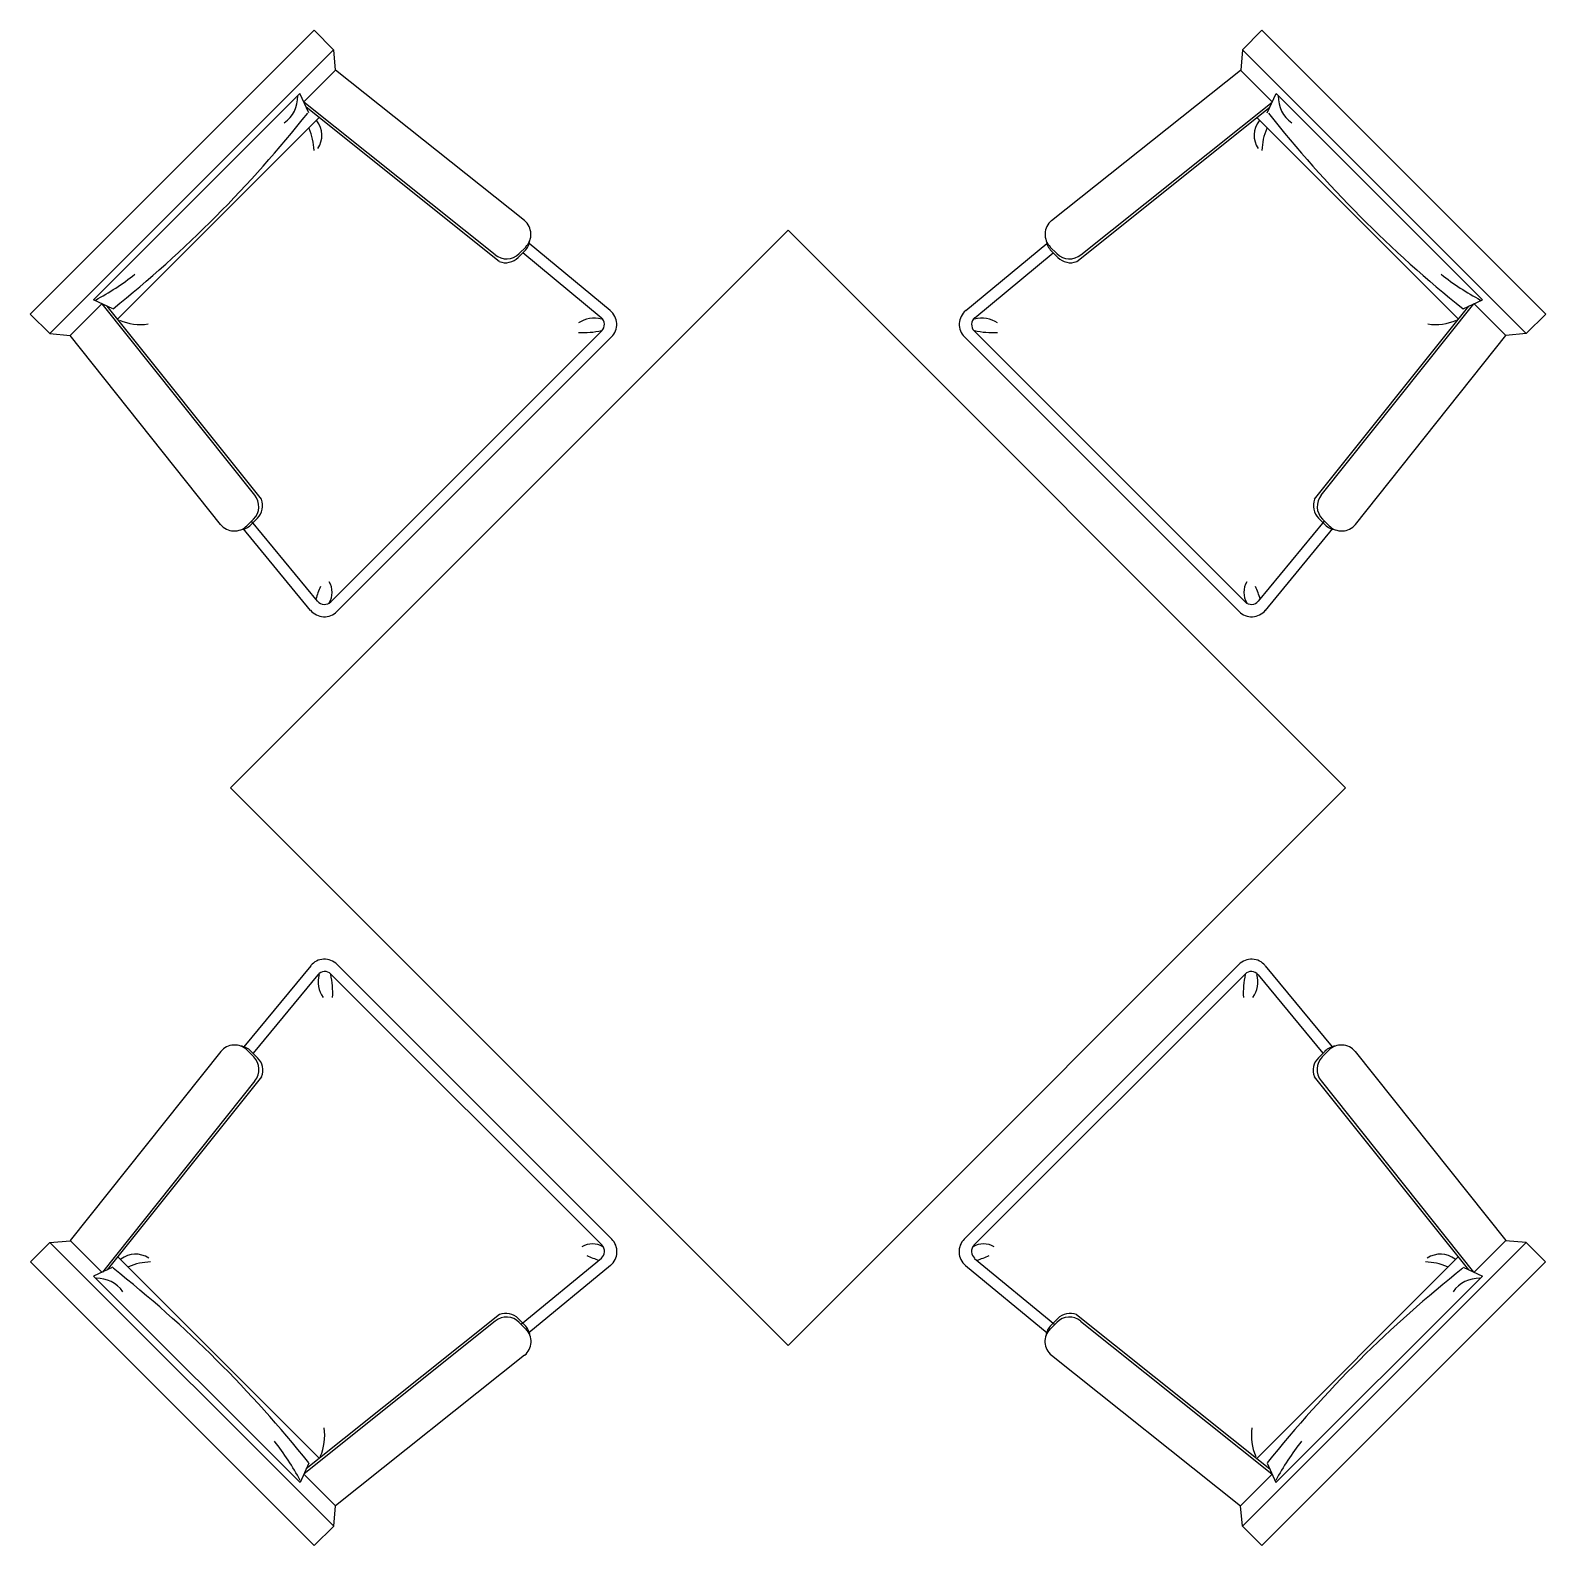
# Model space of a CAD drawing. Header units: inches. Extents: x 5691 to 7997, y 8986 to 11292.
import ezdxf

# ---------------------------------------------------------------- set-up
doc = ezdxf.new("R2010")
doc.units = ezdxf.units.IN
doc.header["$MEASUREMENT"] = 0
doc.layers.add('freecads.com', color=7, linetype='Continuous')

msp = doc.modelspace()

# ---------------------------------------------------------------- linework, layer by layer
at = {"layer": 'freecads.com'}
for p, q in [((6123, 11292), (5691.3, 10860.3)), ((6152.7, 11262.3), (6123, 11292)), ((7535.7, 11262.3), (7565.4, 11292)), ((7565.4, 11292), (7997.1, 10860.3)), ((6152.7, 11262.3), (5721, 10830.6)), ((6152.7, 11262.3), (6155.4, 11231.3)), ((7535.7, 11262.3), (7533, 11231.3)), ((7535.7, 11262.3), (7967.4, 10830.6)), ((6155.6, 11231.6), (6107.3, 11183.2)), ((6443.2, 11002.4), (6155.6, 11231.6)), ((7245.2, 11002.4), (7532.7, 11231.6)), ((7532.7, 11231.6), (7581.1, 11183.2)), ((6101.5, 11195.9), (5787.4, 10881.8)), ((6114.9, 11166.4), (6101.5, 11195.9)), ((7573.4, 11166.4), (7586.9, 11195.9)), ((7586.9, 11195.9), (7900.9, 10881.8)), ((6398.6, 10950.5), (6107.5, 11182.6)), ((6404.8, 10940.2), (6111, 11175)), ((7283.6, 10940.2), (7577.4, 11175)), ((7289.8, 10950.5), (7580.8, 11182.6)), ((5824.2, 10852.4), (6130.9, 11159.1)), ((7864.2, 10852.4), (7557.5, 11159.1)), ((5995.7, 10139.3), (6844.2, 10987.9)), ((6844.2, 10987.9), (7692.7, 10139.3)), ((6433.6, 10946.4), (6443.7, 10956.4)), ((6435, 10952.2), (6445.1, 10962.3)), ((6560, 10854.8), (6440.6, 10953.3)), ((6573.8, 10865.5), (6450.3, 10967.4)), ((7114.6, 10865.5), (7238.1, 10967.4)), ((7128.4, 10854.8), (7247.8, 10953.3)), ((7253.4, 10952.2), (7243.3, 10962.3)), ((7254.8, 10946.4), (7244.7, 10956.4)), ((5721, 10830.6), (5691.3, 10860.3)), ((5751.7, 10827.7), (5800.1, 10876)), ((5816.9, 10868.4), (5787.4, 10881.8)), ((6032.8, 10584.7), (5800.7, 10875.7)), ((6043.1, 10578.5), (5808.3, 10872.3)), ((7645.3, 10578.5), (7880.1, 10872.3)), ((7655.6, 10584.7), (7887.7, 10875.7)), ((7871.5, 10868.4), (7901, 10881.8)), ((7936.6, 10827.7), (7888.3, 10876)), ((7967.4, 10830.6), (7997.1, 10860.3)), ((5721, 10830.6), (5752, 10827.9)), ((5980.9, 10540.1), (5751.7, 10827.7)), ((6148.5, 10422.4), (6560.9, 10834.8)), ((6157.9, 10407.6), (6575.7, 10825.4)), ((7530.5, 10407.6), (7112.7, 10825.4)), ((7539.9, 10422.4), (7127.5, 10834.8)), ((7707.5, 10540.1), (7936.6, 10827.7)), ((7967.4, 10830.6), (7936.4, 10827.9)), ((6031.1, 10548.3), (6021, 10538.2)), ((6036.9, 10549.7), (6026.8, 10539.6)), ((6128.5, 10423.3), (6027.9, 10545.2)), ((7559.9, 10423.3), (7660.4, 10545.2)), ((7651.4, 10549.7), (7661.5, 10539.6)), ((7657.3, 10548.3), (7667.4, 10538.2)), ((6117.8, 10409.5), (6015.2, 10533.8)), ((7570.6, 10409.5), (7673.2, 10533.8)), ((6844.2, 9290.8), (5995.7, 10139.3)), ((7692.7, 10139.3), (6844.2, 9290.8)), ((6118, 9868.9), (6016.2, 9745.5)), ((6575.9, 9453), (6158.1, 9870.8)), ((7112.4, 9453), (7530.3, 9870.8)), ((7570.3, 9868.9), (7672.2, 9745.5)), ((6128.7, 9855.1), (6030.2, 9735.7)), ((6561.2, 9443.7), (6148.8, 9856.1)), ((7127.2, 9443.7), (7539.6, 9856.1)), ((7559.6, 9855.1), (7658.2, 9735.7)), ((5981.2, 9738.3), (5752, 9450.8)), ((6031.3, 9730.1), (6021.2, 9740.2)), ((6037.2, 9728.7), (6027.1, 9738.8)), ((7651.2, 9728.7), (7661.3, 9738.8)), ((7657.1, 9730.1), (7667.2, 9740.2)), ((7707.2, 9738.3), (7936.4, 9450.8)), ((6033, 9693.7), (5800.9, 9402.7)), ((6043.3, 9699.9), (5808.5, 9406.2)), ((7645, 9699.9), (7879.8, 9406.2)), ((7655.3, 9693.7), (7887.4, 9402.7)), ((5721.2, 9447.8), (5691.5, 9418.2)), ((5721.2, 9447.8), (5752.2, 9450.5)), ((5721.2, 9447.8), (6152.9, 9016.1)), ((5752, 9450.8), (5800.3, 9402.4)), ((7967.2, 9447.8), (7535.5, 9016.1)), ((7936.4, 9450.8), (7888, 9402.4)), ((7967.2, 9447.8), (7936.1, 9450.5)), ((7967.2, 9447.8), (7996.8, 9418.2)), ((5691.5, 9418.2), (6123.2, 8986.5)), ((5817.1, 9410.1), (5787.6, 9396.6)), ((6131.1, 9119.3), (5824.4, 9426)), ((6560.2, 9423.6), (6438.3, 9323.1)), ((6574, 9412.9), (6449.7, 9310.4)), ((7114.4, 9412.9), (7238.7, 9310.4)), ((7128.2, 9423.6), (7250, 9323.1)), ((7557.3, 9119.3), (7863.9, 9426)), ((7996.8, 9418.2), (7565.1, 8986.5)), ((7871.3, 9410.1), (7900.7, 9396.6)), ((5787.7, 9396.6), (6101.7, 9082.6)), ((7900.7, 9396.6), (7586.7, 9082.6)), ((6398.8, 9328), (6107.8, 9095.9)), ((6405, 9338.3), (6111.2, 9103.4)), ((6433.8, 9332.1), (6443.9, 9322)), ((6435.2, 9326.2), (6445.3, 9316.1)), ((7253.1, 9326.2), (7243.1, 9316.1)), ((7254.6, 9332.1), (7244.5, 9322)), ((7283.4, 9338.3), (7577.1, 9103.4)), ((7289.5, 9328), (7580.6, 9095.9)), ((6443.4, 9276.1), (6155.9, 9046.9)), ((7245, 9276.1), (7532.5, 9046.9)), ((6115.2, 9112), (6101.7, 9082.5)), ((7573.2, 9112), (7586.7, 9082.5)), ((6155.9, 9046.9), (6107.5, 9095.3)), ((7532.5, 9046.9), (7580.9, 9095.3)), ((6152.9, 9016.1), (6155.6, 9047.2)), ((7535.5, 9016.1), (7532.8, 9047.2)), ((6152.9, 9016.1), (6123.2, 8986.5)), ((7535.5, 9016.1), (7565.1, 8986.5))]:
    msp.add_line(p, q, dxfattribs=at)
for centre, radius, start, end in [((6050, 11190.7), 48.2, 305.244, 1.7342), ((7638.4, 11190.7), 48.2, 178.2658, 234.756), ((4660.6, 12315), 1852.1, 308.6414, 321.6621), ((9027.8, 12315), 1852.1, 218.3379, 231.3586), ((6028.8, 11105.9), 94.3, 1.9825, 22.9501), ((6098.6, 11132.1), 36.3, 326.5078, 37.6398), ((7589.8, 11132.1), 36.3, 142.3602, 213.4922), ((7659.5, 11105.9), 94.3, 157.0499, 178.0175), ((6425.9, 10981.5), 27.1, 315, 50.4714), ((7262.4, 10981.5), 27.1, 129.5286, 225), ((6424.5, 10975.6), 27.1, 315, 352.8185), ((7263.9, 10975.6), 27.1, 187.1815, 225), ((6415.8, 10971.4), 27.1, 230.4714, 315), ((6414.4, 10965.5), 27.1, 249.1715, 315), ((7272.5, 10971.4), 27.1, 225, 309.5286), ((7274, 10965.5), 27.1, 225, 290.8285), ((5608.3, 11223.7), 387.6, 298.038, 308.6265), ((8080.1, 11223.7), 387.6, 231.3735, 241.962), ((6556.5, 10844.6), 27.1, 315, 50.4714), ((7131.8, 10844.6), 27.1, 129.5286, 225), ((5859, 10925.1), 80.7, 246.6479, 278.299), ((6549.3, 10811.2), 42.9, 75.0508, 124.0587), ((6551.3, 10844.4), 13.5, 315, 50.4714), ((7137, 10844.4), 13.5, 129.5286, 225), ((7139.1, 10811.2), 42.9, 55.9413, 104.9492), ((7829.4, 10925.1), 80.7, 261.701, 293.3521), ((6532.6, 10961.6), 129.5, 266.8317, 282.436), ((7155.8, 10961.6), 129.5, 257.564, 273.1683), ((6011.9, 10567.5), 27.1, 315, 39.5286), ((7676.5, 10567.5), 27.1, 140.4714, 225), ((6017.8, 10568.9), 27.1, 315, 20.8285), ((7670.6, 10568.9), 27.1, 159.1715, 225), ((6001.8, 10557.4), 27.1, 219.5286, 315), ((6007.7, 10558.8), 27.1, 277.1815, 315), ((7680.7, 10558.8), 27.1, 225, 262.8185), ((7686.6, 10557.4), 27.1, 225, 320.4714), ((6235, 10396.1), 113.4, 154.1143, 164.3524), ((6119.2, 10436.8), 31.3, 329.3785, 31.0005), ((7569.1, 10436.8), 31.3, 148.9995, 210.6215), ((7453.4, 10396.1), 113.4, 15.6476, 25.8857), ((6138.9, 10432), 13.5, 219.5286, 315), ((7549.4, 10432), 13.5, 225, 320.4714), ((6138.7, 10426.8), 27.1, 219.5286, 315), ((7549.7, 10426.8), 27.1, 225, 320.4714), ((6138.9, 9851.7), 27.1, 45, 140.4714), ((7549.4, 9851.7), 27.1, 39.5286, 135), ((6139.2, 9846.5), 13.5, 45, 140.4714), ((6172.3, 9844.4), 42.9, 165.0508, 214.0587), ((6021.9, 9827.7), 129.5, 356.8317, 12.436), ((7666.4, 9827.7), 129.5, 167.564, 183.1683), ((7549.2, 9846.5), 13.5, 39.5286, 135), ((7516.1, 9844.4), 42.9, 325.9413, 14.9492), ((6002, 9721.1), 27.1, 45, 140.4714), ((6007.9, 9719.7), 27.1, 45, 82.8185), ((7680.4, 9719.7), 27.1, 97.1815, 135), ((7686.3, 9721.1), 27.1, 39.5286, 135), ((6012.1, 9711), 27.1, 320.4714, 45), ((6018, 9709.6), 27.1, 339.1715, 45), ((7670.4, 9709.6), 27.1, 135, 200.8285), ((7676.2, 9711), 27.1, 135, 219.5286), ((6546.7, 9414.4), 31.3, 59.3785, 121.0005), ((6551.6, 9434.1), 13.5, 309.5286, 45), ((6556.8, 9433.8), 27.1, 309.5286, 45), ((7131.6, 9433.8), 27.1, 135, 230.4714), ((7136.8, 9434.1), 13.5, 135, 230.4714), ((7141.7, 9414.4), 31.3, 58.9995, 120.6215), ((4668.5, 7955.8), 1852.1, 38.6414, 51.6621), ((5851.4, 9393.7), 36.3, 56.5078, 127.6398), ((5877.6, 9324), 94.3, 91.9825, 112.9501), ((6587.4, 9530.1), 113.4, 244.1143, 254.3524), ((7101, 9530.1), 113.4, 285.6476, 295.8857), ((9019.9, 7955.8), 1852.1, 128.3379, 141.3586), ((7810.7, 9324), 94.3, 67.0499, 88.0175), ((7837, 9393.7), 36.3, 52.3602, 123.4922), ((5792.8, 9345.1), 48.2, 35.244, 91.7342), ((7895.6, 9345.1), 48.2, 88.2658, 144.756), ((6414.7, 9312.9), 27.1, 45, 110.8285), ((7273.7, 9312.9), 27.1, 69.1715, 135), ((6416.1, 9307.1), 27.1, 45, 129.5286), ((6426.2, 9297), 27.1, 309.5286, 45), ((6424.7, 9302.8), 27.1, 7.1815, 45), ((7262.2, 9297), 27.1, 135, 230.4714), ((7263.6, 9302.8), 27.1, 135, 172.8185), ((7272.3, 9307.1), 27.1, 50.4714, 135), ((6058.5, 9154.1), 80.7, 336.6479, 8.299), ((7629.9, 9154.1), 80.7, 171.701, 203.3521), ((5759.9, 8903.5), 387.6, 28.038, 38.6265), ((7928.5, 8903.5), 387.6, 141.3735, 151.962)]:
    msp.add_arc(centre, radius, start, end, dxfattribs=at)

doc.saveas('drawing.dxf')
